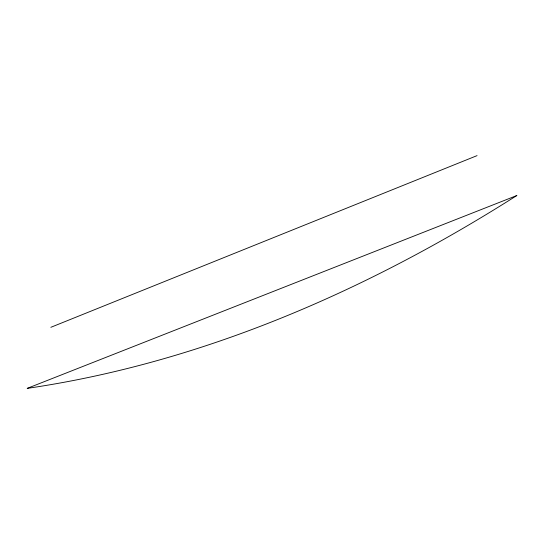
<?xml version="1.0" encoding="UTF-8"?>
<svg xmlns="http://www.w3.org/2000/svg" width="544" height="544" viewBox="0 0 544 544"><rect width="100%" height="100%" fill="white"/><g stroke="black" fill="none" stroke-linecap="round" stroke-linejoin="round"><path stroke-width="0.82" d="M50.844 327.311L477.054 155.625M516.8 195.541C368.172 290.034 202.368 362.766 27.2 388.375L516.8 195.541"/></g></svg>
